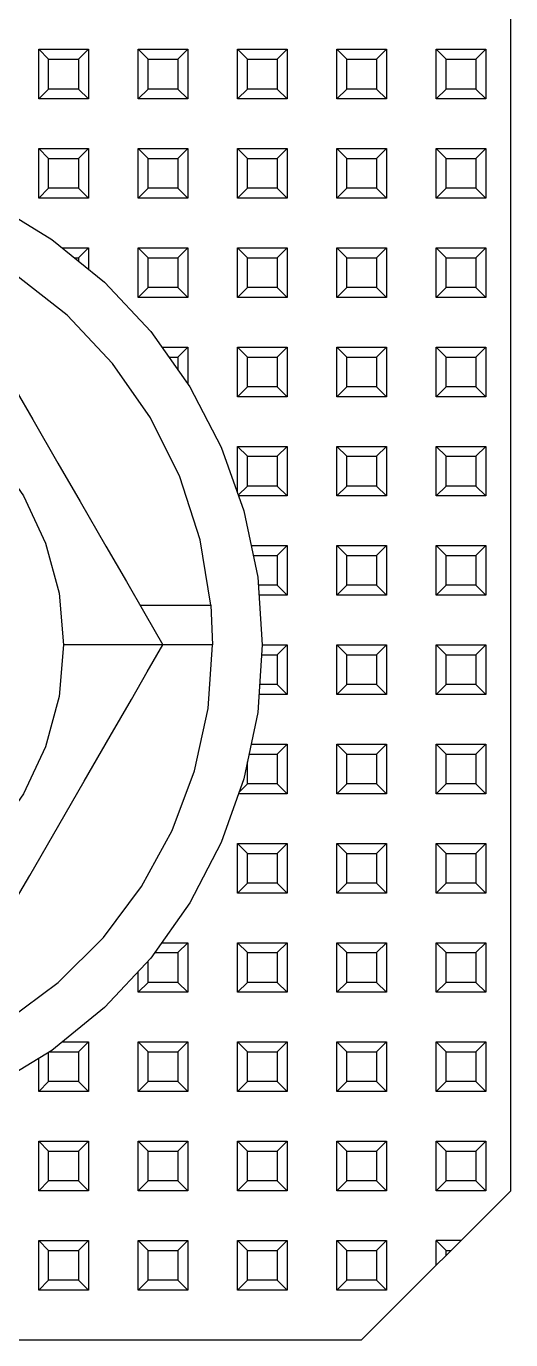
# Model space of a CAD drawing. Header units: millimetres. Extents: x 0 to 156, y 0 to 155.
# Drawn here: x 35.25 to 45, y 0 to 26.46 of the extents above; entities that cross this region are included whole.
import ezdxf

# ---------------------------------------------------------------- set-up
doc = ezdxf.new("R2010")
doc.units = ezdxf.units.MM

# ---------------------------------------------------------------- blocks, each defined once
blk = doc.blocks.new('CHINT_70dbcf6fe7c4519691b3c42ff544d895_FACE_0')
at = {"color": 7, "linetype": 'CONTINUOUS', "true_color": 0x40d9ff}
for p, q in [((35.7, 25.8), (35.5, 26)), ((35.5, 25), (35.5, 26)), ((35.5, 26), (36.5, 26)), ((36.3, 25.8), (36.5, 26)), ((36.5, 26), (36.5, 25)), ((37.7, 25.8), (37.5, 26)), ((37.5, 25), (37.5, 26)), ((37.5, 26), (38.5, 26)), ((38.3, 25.8), (38.5, 26)), ((38.5, 26), (38.5, 25)), ((39.7, 25.8), (39.5, 26)), ((39.5, 25), (39.5, 26)), ((39.5, 26), (40.5, 26)), ((40.3, 25.8), (40.5, 26)), ((40.5, 26), (40.5, 25)), ((41.7, 25.8), (41.5, 26)), ((41.5, 25), (41.5, 26)), ((41.5, 26), (42.5, 26)), ((42.3, 25.8), (42.5, 26)), ((42.5, 26), (42.5, 25)), ((43.7, 25.8), (43.5, 26)), ((43.5, 25), (43.5, 26)), ((43.5, 26), (44.5, 26)), ((44.3, 25.8), (44.5, 26)), ((44.5, 26), (44.5, 25)), ((35.7, 25.8), (36.3, 25.8)), ((35.7, 25.2), (35.7, 25.8)), ((36.3, 25.8), (36.3, 25.2)), ((37.7, 25.8), (38.3, 25.8)), ((37.7, 25.2), (37.7, 25.8)), ((38.3, 25.8), (38.3, 25.2)), ((39.7, 25.8), (40.3, 25.8)), ((39.7, 25.2), (39.7, 25.8)), ((40.3, 25.8), (40.3, 25.2)), ((41.7, 25.8), (42.3, 25.8)), ((41.7, 25.2), (41.7, 25.8)), ((42.3, 25.8), (42.3, 25.2)), ((43.7, 25.8), (44.3, 25.8)), ((43.7, 25.2), (43.7, 25.8)), ((44.3, 25.8), (44.3, 25.2)), ((35.7, 25.2), (35.5, 25)), ((36.3, 25.2), (35.7, 25.2)), ((36.3, 25.2), (36.5, 25)), ((37.7, 25.2), (37.5, 25)), ((38.3, 25.2), (37.7, 25.2)), ((38.3, 25.2), (38.5, 25)), ((39.7, 25.2), (39.5, 25)), ((40.3, 25.2), (39.7, 25.2)), ((40.3, 25.2), (40.5, 25)), ((41.7, 25.2), (41.5, 25)), ((42.3, 25.2), (41.7, 25.2)), ((42.3, 25.2), (42.5, 25)), ((43.7, 25.2), (43.5, 25)), ((44.3, 25.2), (43.7, 25.2)), ((44.3, 25.2), (44.5, 25)), ((36.5, 25), (35.5, 25)), ((38.5, 25), (37.5, 25)), ((40.5, 25), (39.5, 25)), ((42.5, 25), (41.5, 25)), ((44.5, 25), (43.5, 25)), ((35.7, 23.8), (35.5, 24)), ((35.5, 23), (35.5, 24)), ((35.5, 24), (36.5, 24)), ((36.3, 23.8), (36.5, 24)), ((36.5, 24), (36.5, 23)), ((37.7, 23.8), (37.5, 24)), ((37.5, 23), (37.5, 24)), ((37.5, 24), (38.5, 24)), ((38.3, 23.8), (38.5, 24)), ((38.5, 24), (38.5, 23)), ((39.7, 23.8), (39.5, 24)), ((39.5, 23), (39.5, 24)), ((39.5, 24), (40.5, 24)), ((40.3, 23.8), (40.5, 24)), ((40.5, 24), (40.5, 23)), ((41.7, 23.8), (41.5, 24)), ((41.5, 23), (41.5, 24)), ((41.5, 24), (42.5, 24)), ((42.3, 23.8), (42.5, 24)), ((42.5, 24), (42.5, 23)), ((43.7, 23.8), (43.5, 24)), ((43.5, 23), (43.5, 24)), ((43.5, 24), (44.5, 24)), ((44.3, 23.8), (44.5, 24)), ((44.5, 24), (44.5, 23)), ((35.7, 23.8), (36.3, 23.8)), ((35.7, 23.2), (35.7, 23.8)), ((36.3, 23.8), (36.3, 23.2)), ((37.7, 23.8), (38.3, 23.8)), ((37.7, 23.2), (37.7, 23.8)), ((38.3, 23.8), (38.3, 23.2)), ((39.7, 23.8), (40.3, 23.8)), ((39.7, 23.2), (39.7, 23.8)), ((40.3, 23.8), (40.3, 23.2)), ((41.7, 23.8), (42.3, 23.8)), ((41.7, 23.2), (41.7, 23.8)), ((42.3, 23.8), (42.3, 23.2)), ((43.7, 23.8), (44.3, 23.8)), ((43.7, 23.2), (43.7, 23.8)), ((44.3, 23.8), (44.3, 23.2)), ((35.7, 23.2), (35.5, 23)), ((36.3, 23.2), (35.7, 23.2)), ((36.3, 23.2), (36.5, 23)), ((37.7, 23.2), (37.5, 23)), ((38.3, 23.2), (37.7, 23.2)), ((38.3, 23.2), (38.5, 23)), ((39.7, 23.2), (39.5, 23)), ((40.3, 23.2), (39.7, 23.2)), ((40.3, 23.2), (40.5, 23)), ((41.7, 23.2), (41.5, 23)), ((42.3, 23.2), (41.7, 23.2)), ((42.3, 23.2), (42.5, 23)), ((43.7, 23.2), (43.5, 23)), ((44.3, 23.2), (43.7, 23.2)), ((44.3, 23.2), (44.5, 23)), ((36.5, 23), (35.5, 23)), ((38.5, 23), (37.5, 23)), ((40.5, 23), (39.5, 23)), ((42.5, 23), (41.5, 23)), ((44.5, 23), (43.5, 23)), ((35.975, 22), (36.5, 22)), ((36.3, 21.8), (36.5, 22)), ((36.5, 22), (36.5, 21.573)), ((37.7, 21.8), (37.5, 22)), ((37.5, 21), (37.5, 22)), ((37.5, 22), (38.5, 22)), ((38.3, 21.8), (38.5, 22)), ((38.5, 22), (38.5, 21)), ((39.7, 21.8), (39.5, 22)), ((39.5, 21), (39.5, 22)), ((39.5, 22), (40.5, 22)), ((40.3, 21.8), (40.5, 22)), ((40.5, 22), (40.5, 21)), ((41.7, 21.8), (41.5, 22)), ((41.5, 21), (41.5, 22)), ((41.5, 22), (42.5, 22)), ((42.3, 21.8), (42.5, 22)), ((42.5, 22), (42.5, 21)), ((43.7, 21.8), (43.5, 22)), ((43.5, 21), (43.5, 22)), ((43.5, 22), (44.5, 22)), ((44.3, 21.8), (44.5, 22)), ((44.5, 22), (44.5, 21)), ((36.221, 21.8), (36.3, 21.8)), ((36.3, 21.8), (36.3, 21.736)), ((37.7, 21.8), (38.3, 21.8)), ((37.7, 21.2), (37.7, 21.8)), ((38.3, 21.8), (38.3, 21.2)), ((39.7, 21.8), (40.3, 21.8)), ((39.7, 21.2), (39.7, 21.8)), ((40.3, 21.8), (40.3, 21.2)), ((41.7, 21.8), (42.3, 21.8)), ((41.7, 21.2), (41.7, 21.8)), ((42.3, 21.8), (42.3, 21.2)), ((43.7, 21.8), (44.3, 21.8)), ((43.7, 21.2), (43.7, 21.8)), ((44.3, 21.8), (44.3, 21.2)), ((37.7, 21.2), (37.5, 21)), ((38.3, 21.2), (37.7, 21.2)), ((38.3, 21.2), (38.5, 21)), ((39.7, 21.2), (39.5, 21)), ((40.3, 21.2), (39.7, 21.2)), ((40.3, 21.2), (40.5, 21)), ((41.7, 21.2), (41.5, 21)), ((42.3, 21.2), (41.7, 21.2)), ((42.3, 21.2), (42.5, 21)), ((43.7, 21.2), (43.5, 21)), ((44.3, 21.2), (43.7, 21.2)), ((44.3, 21.2), (44.5, 21)), ((38.5, 21), (37.5, 21)), ((40.5, 21), (39.5, 21)), ((42.5, 21), (41.5, 21)), ((44.5, 21), (43.5, 21)), ((37.977, 20), (38.5, 20)), ((38.3, 19.8), (38.5, 20)), ((38.5, 20), (38.5, 19.258)), ((39.7, 19.8), (39.5, 20)), ((39.5, 19), (39.5, 20)), ((39.5, 20), (40.5, 20)), ((40.3, 19.8), (40.5, 20)), ((40.5, 20), (40.5, 19)), ((41.7, 19.8), (41.5, 20)), ((41.5, 19), (41.5, 20)), ((41.5, 20), (42.5, 20)), ((42.3, 19.8), (42.5, 20)), ((42.5, 20), (42.5, 19)), ((43.7, 19.8), (43.5, 20)), ((43.5, 19), (43.5, 20)), ((43.5, 20), (44.5, 20)), ((44.3, 19.8), (44.5, 20)), ((44.5, 20), (44.5, 19)), ((38.118, 19.8), (38.3, 19.8)), ((38.3, 19.8), (38.3, 19.542)), ((39.7, 19.8), (40.3, 19.8)), ((39.7, 19.2), (39.7, 19.8)), ((40.3, 19.8), (40.3, 19.2)), ((41.7, 19.8), (42.3, 19.8)), ((41.7, 19.2), (41.7, 19.8)), ((42.3, 19.8), (42.3, 19.2)), ((43.7, 19.8), (44.3, 19.8)), ((43.7, 19.2), (43.7, 19.8)), ((44.3, 19.8), (44.3, 19.2)), ((39.7, 19.2), (39.5, 19)), ((40.3, 19.2), (39.7, 19.2)), ((40.3, 19.2), (40.5, 19)), ((41.7, 19.2), (41.5, 19)), ((42.3, 19.2), (41.7, 19.2)), ((42.3, 19.2), (42.5, 19)), ((43.7, 19.2), (43.5, 19)), ((44.3, 19.2), (43.7, 19.2)), ((44.3, 19.2), (44.5, 19)), ((40.5, 19), (39.5, 19)), ((42.5, 19), (41.5, 19)), ((44.5, 19), (43.5, 19)), ((39.7, 17.8), (39.5, 18)), ((39.5, 17.061), (39.5, 18)), ((39.5, 18), (40.5, 18)), ((40.3, 17.8), (40.5, 18)), ((40.5, 18), (40.5, 17)), ((41.7, 17.8), (41.5, 18)), ((41.5, 17), (41.5, 18)), ((41.5, 18), (42.5, 18)), ((42.3, 17.8), (42.5, 18)), ((42.5, 18), (42.5, 17)), ((43.7, 17.8), (43.5, 18)), ((43.5, 17), (43.5, 18)), ((43.5, 18), (44.5, 18)), ((44.3, 17.8), (44.5, 18)), ((44.5, 18), (44.5, 17)), ((39.7, 17.8), (40.3, 17.8)), ((39.7, 17.2), (39.7, 17.8)), ((40.3, 17.8), (40.3, 17.2)), ((41.7, 17.8), (42.3, 17.8)), ((41.7, 17.2), (41.7, 17.8)), ((42.3, 17.8), (42.3, 17.2)), ((43.7, 17.8), (44.3, 17.8)), ((43.7, 17.2), (43.7, 17.8)), ((44.3, 17.8), (44.3, 17.2)), ((39.7, 17.2), (39.516, 17.016)), ((40.5, 17), (39.522, 17)), ((40.3, 17.2), (39.7, 17.2)), ((40.3, 17.2), (40.5, 17)), ((41.7, 17.2), (41.5, 17)), ((42.5, 17), (41.5, 17)), ((42.3, 17.2), (41.7, 17.2)), ((42.3, 17.2), (42.5, 17)), ((43.7, 17.2), (43.5, 17)), ((44.5, 17), (43.5, 17)), ((44.3, 17.2), (43.7, 17.2)), ((44.3, 17.2), (44.5, 17)), ((39.774, 16), (40.5, 16)), ((40.3, 15.8), (40.5, 16)), ((40.5, 16), (40.5, 15)), ((41.7, 15.8), (41.5, 16)), ((41.5, 15), (41.5, 16)), ((41.5, 16), (42.5, 16)), ((42.3, 15.8), (42.5, 16)), ((42.5, 16), (42.5, 15)), ((43.7, 15.8), (43.5, 16)), ((43.5, 15), (43.5, 16)), ((43.5, 16), (44.5, 16)), ((44.3, 15.8), (44.5, 16)), ((44.5, 16), (44.5, 15)), ((39.816, 15.8), (40.3, 15.8)), ((40.3, 15.8), (40.3, 15.2)), ((41.7, 15.8), (42.3, 15.8)), ((41.7, 15.2), (41.7, 15.8)), ((42.3, 15.8), (42.3, 15.2)), ((43.7, 15.8), (44.3, 15.8)), ((43.7, 15.2), (43.7, 15.8)), ((44.3, 15.8), (44.3, 15.2)), ((40.3, 15.2), (39.918, 15.2)), ((40.3, 15.2), (40.5, 15)), ((41.7, 15.2), (41.5, 15)), ((42.3, 15.2), (41.7, 15.2)), ((42.3, 15.2), (42.5, 15)), ((43.7, 15.2), (43.5, 15)), ((44.3, 15.2), (43.7, 15.2)), ((44.3, 15.2), (44.5, 15)), ((40.5, 15), (39.932, 15)), ((42.5, 15), (41.5, 15)), ((44.5, 15), (43.5, 15)), ((39.986, 13.8), (40.3, 13.8)), ((40, 14), (40.5, 14)), ((40.3, 13.8), (40.5, 14)), ((40.3, 13.8), (40.3, 13.2)), ((40.5, 14), (40.5, 13)), ((41.7, 13.8), (41.5, 14)), ((41.5, 13), (41.5, 14)), ((41.5, 14), (42.5, 14)), ((41.7, 13.8), (42.3, 13.8)), ((41.7, 13.2), (41.7, 13.8)), ((42.3, 13.8), (42.5, 14)), ((42.3, 13.8), (42.3, 13.2)), ((42.5, 14), (42.5, 13)), ((43.7, 13.8), (43.5, 14)), ((43.5, 13), (43.5, 14)), ((43.5, 14), (44.5, 14)), ((43.7, 13.8), (44.3, 13.8)), ((43.7, 13.2), (43.7, 13.8)), ((44.3, 13.8), (44.5, 14)), ((44.3, 13.8), (44.3, 13.2)), ((44.5, 14), (44.5, 13)), ((40.5, 13), (39.932, 13)), ((40.3, 13.2), (39.945, 13.2)), ((40.3, 13.2), (40.5, 13)), ((41.7, 13.2), (41.5, 13)), ((42.5, 13), (41.5, 13)), ((42.3, 13.2), (41.7, 13.2)), ((42.3, 13.2), (42.5, 13)), ((43.7, 13.2), (43.5, 13)), ((44.5, 13), (43.5, 13)), ((44.3, 13.2), (43.7, 13.2)), ((44.3, 13.2), (44.5, 13)), ((39.774, 12), (40.5, 12)), ((40.3, 11.8), (40.5, 12)), ((40.5, 12), (40.5, 11)), ((41.7, 11.8), (41.5, 12)), ((41.5, 11), (41.5, 12)), ((41.5, 12), (42.5, 12)), ((42.3, 11.8), (42.5, 12)), ((42.5, 12), (42.5, 11)), ((43.7, 11.8), (43.5, 12)), ((43.5, 11), (43.5, 12)), ((43.5, 12), (44.5, 12)), ((44.3, 11.8), (44.5, 12)), ((44.5, 12), (44.5, 11)), ((39.733, 11.8), (40.3, 11.8)), ((40.3, 11.8), (40.3, 11.2)), ((41.7, 11.8), (42.3, 11.8)), ((41.7, 11.2), (41.7, 11.8)), ((42.3, 11.8), (42.3, 11.2)), ((43.7, 11.8), (44.3, 11.8)), ((43.7, 11.2), (43.7, 11.8)), ((44.3, 11.8), (44.3, 11.2)), ((39.7, 11.2), (39.7, 11.643)), ((39.7, 11.2), (39.534, 11.034)), ((40.3, 11.2), (39.7, 11.2)), ((40.3, 11.2), (40.5, 11)), ((41.7, 11.2), (41.5, 11)), ((42.3, 11.2), (41.7, 11.2)), ((42.3, 11.2), (42.5, 11)), ((43.7, 11.2), (43.5, 11)), ((44.3, 11.2), (43.7, 11.2)), ((44.3, 11.2), (44.5, 11)), ((40.5, 11), (39.522, 11)), ((42.5, 11), (41.5, 11)), ((44.5, 11), (43.5, 11)), ((39.7, 9.8), (39.5, 10)), ((39.5, 9), (39.5, 10)), ((39.5, 10), (40.5, 10)), ((39.7, 9.8), (40.3, 9.8)), ((39.7, 9.2), (39.7, 9.8)), ((40.3, 9.8), (40.5, 10)), ((40.3, 9.8), (40.3, 9.2)), ((40.5, 10), (40.5, 9)), ((41.7, 9.8), (41.5, 10)), ((41.5, 9), (41.5, 10)), ((41.5, 10), (42.5, 10)), ((41.7, 9.8), (42.3, 9.8)), ((41.7, 9.2), (41.7, 9.8)), ((42.3, 9.8), (42.5, 10)), ((42.3, 9.8), (42.3, 9.2)), ((42.5, 10), (42.5, 9)), ((43.7, 9.8), (43.5, 10)), ((43.5, 9), (43.5, 10)), ((43.5, 10), (44.5, 10)), ((43.7, 9.8), (44.3, 9.8)), ((43.7, 9.2), (43.7, 9.8)), ((44.3, 9.8), (44.5, 10)), ((44.3, 9.8), (44.3, 9.2)), ((44.5, 10), (44.5, 9)), ((39.7, 9.2), (39.5, 9)), ((40.5, 9), (39.5, 9)), ((40.3, 9.2), (39.7, 9.2)), ((40.3, 9.2), (40.5, 9)), ((41.7, 9.2), (41.5, 9)), ((42.5, 9), (41.5, 9)), ((42.3, 9.2), (41.7, 9.2)), ((42.3, 9.2), (42.5, 9)), ((43.7, 9.2), (43.5, 9)), ((44.5, 9), (43.5, 9)), ((44.3, 9.2), (43.7, 9.2)), ((44.3, 9.2), (44.5, 9)), ((37.977, 8), (38.5, 8)), ((38.3, 7.8), (38.5, 8)), ((38.5, 8), (38.5, 7)), ((39.7, 7.8), (39.5, 8)), ((39.5, 7), (39.5, 8)), ((39.5, 8), (40.5, 8)), ((40.3, 7.8), (40.5, 8)), ((40.5, 8), (40.5, 7)), ((41.7, 7.8), (41.5, 8)), ((41.5, 7), (41.5, 8)), ((41.5, 8), (42.5, 8)), ((42.3, 7.8), (42.5, 8)), ((42.5, 8), (42.5, 7)), ((43.7, 7.8), (43.5, 8)), ((43.5, 7), (43.5, 8)), ((43.5, 8), (44.5, 8)), ((44.3, 7.8), (44.5, 8)), ((44.5, 8), (44.5, 7)), ((37.835, 7.8), (38.3, 7.8)), ((38.3, 7.8), (38.3, 7.2)), ((39.7, 7.8), (40.3, 7.8)), ((39.7, 7.2), (39.7, 7.8)), ((40.3, 7.8), (40.3, 7.2)), ((41.7, 7.8), (42.3, 7.8)), ((41.7, 7.2), (41.7, 7.8)), ((42.3, 7.8), (42.3, 7.2)), ((43.7, 7.8), (44.3, 7.8)), ((43.7, 7.2), (43.7, 7.8)), ((44.3, 7.8), (44.3, 7.2)), ((37.5, 7), (37.5, 7.414)), ((37.7, 7.2), (37.7, 7.628)), ((37.7, 7.2), (37.5, 7)), ((38.3, 7.2), (37.7, 7.2)), ((38.3, 7.2), (38.5, 7)), ((39.7, 7.2), (39.5, 7)), ((40.3, 7.2), (39.7, 7.2)), ((40.3, 7.2), (40.5, 7)), ((41.7, 7.2), (41.5, 7)), ((42.3, 7.2), (41.7, 7.2)), ((42.3, 7.2), (42.5, 7)), ((43.7, 7.2), (43.5, 7)), ((44.3, 7.2), (43.7, 7.2)), ((44.3, 7.2), (44.5, 7)), ((38.5, 7), (37.5, 7)), ((40.5, 7), (39.5, 7)), ((42.5, 7), (41.5, 7)), ((44.5, 7), (43.5, 7)), ((35.975, 6), (36.5, 6)), ((36.3, 5.8), (36.5, 6)), ((36.5, 6), (36.5, 5)), ((37.7, 5.8), (37.5, 6)), ((37.5, 5), (37.5, 6)), ((37.5, 6), (38.5, 6)), ((38.3, 5.8), (38.5, 6)), ((38.5, 6), (38.5, 5)), ((39.7, 5.8), (39.5, 6)), ((39.5, 5), (39.5, 6)), ((39.5, 6), (40.5, 6)), ((40.3, 5.8), (40.5, 6)), ((40.5, 6), (40.5, 5)), ((41.7, 5.8), (41.5, 6)), ((41.5, 5), (41.5, 6)), ((41.5, 6), (42.5, 6)), ((42.3, 5.8), (42.5, 6)), ((42.5, 6), (42.5, 5)), ((43.7, 5.8), (43.5, 6)), ((43.5, 5), (43.5, 6)), ((43.5, 6), (44.5, 6)), ((44.3, 5.8), (44.5, 6)), ((44.5, 6), (44.5, 5)), ((35.5, 5), (35.5, 5.668)), ((35.7, 5.2), (35.7, 5.79)), ((35.717, 5.8), (36.3, 5.8)), ((36.3, 5.8), (36.3, 5.2)), ((37.7, 5.8), (38.3, 5.8)), ((37.7, 5.2), (37.7, 5.8)), ((38.3, 5.8), (38.3, 5.2)), ((39.7, 5.8), (40.3, 5.8)), ((39.7, 5.2), (39.7, 5.8)), ((40.3, 5.8), (40.3, 5.2)), ((41.7, 5.8), (42.3, 5.8)), ((41.7, 5.2), (41.7, 5.8)), ((42.3, 5.8), (42.3, 5.2)), ((43.7, 5.8), (44.3, 5.8)), ((43.7, 5.2), (43.7, 5.8)), ((44.3, 5.8), (44.3, 5.2)), ((35.7, 5.2), (35.5, 5)), ((36.3, 5.2), (35.7, 5.2)), ((36.3, 5.2), (36.5, 5)), ((37.7, 5.2), (37.5, 5)), ((38.3, 5.2), (37.7, 5.2)), ((38.3, 5.2), (38.5, 5)), ((39.7, 5.2), (39.5, 5)), ((40.3, 5.2), (39.7, 5.2)), ((40.3, 5.2), (40.5, 5)), ((41.7, 5.2), (41.5, 5)), ((42.3, 5.2), (41.7, 5.2)), ((42.3, 5.2), (42.5, 5)), ((43.7, 5.2), (43.5, 5)), ((44.3, 5.2), (43.7, 5.2)), ((44.3, 5.2), (44.5, 5)), ((36.5, 5), (35.5, 5)), ((38.5, 5), (37.5, 5)), ((40.5, 5), (39.5, 5)), ((42.5, 5), (41.5, 5)), ((44.5, 5), (43.5, 5)), ((35.7, 3.8), (35.5, 4)), ((35.5, 3), (35.5, 4)), ((35.5, 4), (36.5, 4)), ((36.3, 3.8), (36.5, 4)), ((36.5, 4), (36.5, 3)), ((37.7, 3.8), (37.5, 4)), ((37.5, 3), (37.5, 4)), ((37.5, 4), (38.5, 4)), ((38.3, 3.8), (38.5, 4)), ((38.5, 4), (38.5, 3)), ((39.7, 3.8), (39.5, 4)), ((39.5, 3), (39.5, 4)), ((39.5, 4), (40.5, 4)), ((40.3, 3.8), (40.5, 4)), ((40.5, 4), (40.5, 3)), ((41.7, 3.8), (41.5, 4)), ((41.5, 3), (41.5, 4)), ((41.5, 4), (42.5, 4)), ((42.3, 3.8), (42.5, 4)), ((42.5, 4), (42.5, 3)), ((43.7, 3.8), (43.5, 4)), ((43.5, 3), (43.5, 4)), ((43.5, 4), (44.5, 4)), ((44.3, 3.8), (44.5, 4)), ((44.5, 4), (44.5, 3)), ((35.7, 3.8), (36.3, 3.8)), ((35.7, 3.2), (35.7, 3.8)), ((36.3, 3.8), (36.3, 3.2)), ((37.7, 3.8), (38.3, 3.8)), ((37.7, 3.2), (37.7, 3.8)), ((38.3, 3.8), (38.3, 3.2)), ((39.7, 3.8), (40.3, 3.8)), ((39.7, 3.2), (39.7, 3.8)), ((40.3, 3.8), (40.3, 3.2)), ((41.7, 3.8), (42.3, 3.8)), ((41.7, 3.2), (41.7, 3.8)), ((42.3, 3.8), (42.3, 3.2)), ((43.7, 3.8), (44.3, 3.8)), ((43.7, 3.2), (43.7, 3.8)), ((44.3, 3.8), (44.3, 3.2)), ((35.7, 3.2), (35.5, 3)), ((36.3, 3.2), (35.7, 3.2)), ((36.3, 3.2), (36.5, 3)), ((37.7, 3.2), (37.5, 3)), ((38.3, 3.2), (37.7, 3.2)), ((38.3, 3.2), (38.5, 3)), ((39.7, 3.2), (39.5, 3)), ((40.3, 3.2), (39.7, 3.2)), ((40.3, 3.2), (40.5, 3)), ((41.7, 3.2), (41.5, 3)), ((42.3, 3.2), (41.7, 3.2)), ((42.3, 3.2), (42.5, 3)), ((43.7, 3.2), (43.5, 3)), ((44.3, 3.2), (43.7, 3.2)), ((44.3, 3.2), (44.5, 3)), ((36.5, 3), (35.5, 3)), ((38.5, 3), (37.5, 3)), ((40.5, 3), (39.5, 3)), ((42.5, 3), (41.5, 3)), ((44.5, 3), (43.5, 3)), ((35.7, 1.8), (35.5, 2)), ((35.5, 1), (35.5, 2)), ((35.5, 2), (36.5, 2)), ((36.3, 1.8), (36.5, 2)), ((36.5, 2), (36.5, 1)), ((37.7, 1.8), (37.5, 2)), ((37.5, 1), (37.5, 2)), ((37.5, 2), (38.5, 2)), ((38.3, 1.8), (38.5, 2)), ((38.5, 2), (38.5, 1)), ((39.7, 1.8), (39.5, 2)), ((39.5, 1), (39.5, 2)), ((39.5, 2), (40.5, 2)), ((40.3, 1.8), (40.5, 2)), ((40.5, 2), (40.5, 1)), ((41.7, 1.8), (41.5, 2)), ((41.5, 1), (41.5, 2)), ((41.5, 2), (42.5, 2)), ((42.3, 1.8), (42.5, 2)), ((42.5, 2), (42.5, 1)), ((43.7, 1.8), (43.5, 2)), ((35.7, 1.8), (36.3, 1.8)), ((35.7, 1.2), (35.7, 1.8)), ((36.3, 1.8), (36.3, 1.2)), ((37.7, 1.8), (38.3, 1.8)), ((37.7, 1.2), (37.7, 1.8)), ((38.3, 1.8), (38.3, 1.2)), ((39.7, 1.8), (40.3, 1.8)), ((39.7, 1.2), (39.7, 1.8)), ((40.3, 1.8), (40.3, 1.2)), ((41.7, 1.8), (42.3, 1.8)), ((41.7, 1.2), (41.7, 1.8)), ((42.3, 1.8), (42.3, 1.2)), ((43.7, 1.8), (43.8, 1.8)), ((43.7, 1.7), (43.7, 1.8)), ((43.7, 1.7), (43.8, 1.8)), ((35.7, 1.2), (35.5, 1)), ((36.3, 1.2), (35.7, 1.2)), ((36.3, 1.2), (36.5, 1)), ((37.7, 1.2), (37.5, 1)), ((38.3, 1.2), (37.7, 1.2)), ((38.3, 1.2), (38.5, 1)), ((39.7, 1.2), (39.5, 1)), ((40.3, 1.2), (39.7, 1.2)), ((40.3, 1.2), (40.5, 1)), ((41.7, 1.2), (41.5, 1)), ((42.3, 1.2), (41.7, 1.2)), ((42.3, 1.2), (42.5, 1)), ((36.5, 1), (35.5, 1)), ((38.5, 1), (37.5, 1)), ((40.5, 1), (39.5, 1)), ((42.5, 1), (41.5, 1))]:
    blk.add_line(p, q, dxfattribs=at)
for points in [[(44, 2), (45, 3), (45, 32.5)], [(20, 14), (20.093, 15.362), (20.371, 16.698), (20.828, 17.984), (21.456, 19.196), (22.243, 20.311), (23.174, 21.308), (24.233, 22.17), (25.399, 22.879), (26.651, 23.423), (27.965, 23.791), (29.318, 23.977), (30.682, 23.977), (32.035, 23.791), (33.349, 23.423), (34.601, 22.879), (35.767, 22.17), (36.826, 21.308), (37.757, 20.311), (38.544, 19.196), (39.172, 17.984), (39.629, 16.698), (39.907, 15.362), (40, 14)], [(38.964, 14.8), (38.748, 16.115), (38.34, 17.383), (37.749, 18.577), (36.988, 19.671), (36.075, 20.641), (35.028, 21.465), (33.87, 22.125), (32.628, 22.608), (31.329, 22.901), (30, 23), (28.671, 22.901), (27.372, 22.608), (26.13, 22.125), (24.972, 21.465), (23.925, 20.641), (23.012, 19.671), (22.251, 18.577), (21.66, 17.383), (21.252, 16.115), (21.036, 14.8)], [(35.038, 19.13), (35.38, 18.538), (35.884, 17.664), (36.332, 16.89), (36.851, 15.991), (37.264, 15.274), (37.634, 14.634), (38, 14)], [(24, 14), (24.091, 15.042), (24.362, 16.052), (24.804, 17), (25.404, 17.857), (26.143, 18.596), (27, 19.196), (27.948, 19.638), (28.958, 19.909), (30, 20), (31.042, 19.909), (32.052, 19.638), (33, 19.196), (33.857, 18.596), (34.596, 17.857), (35.196, 17), (35.638, 16.052), (35.909, 15.042), (36, 14)], [(37.538, 14.8), (38.964, 14.8), (39, 14), (36.691, 14), (36, 14)], [(40, 14), (39.907, 12.638), (39.629, 11.302), (39.172, 10.016), (38.544, 8.804), (37.757, 7.689), (36.826, 6.692), (35.767, 5.83), (34.601, 5.121), (33.349, 4.577), (32.035, 4.209), (30.682, 4.023), (29.318, 4.023), (27.965, 4.209), (26.651, 4.577), (25.399, 5.121), (24.233, 5.83), (23.174, 6.692), (22.243, 7.689), (21.456, 8.804), (20.828, 10.016), (20.371, 11.302), (20.093, 12.638), (20, 14)], [(21, 14), (21.092, 12.719), (21.365, 11.464), (21.813, 10.261), (22.429, 9.134), (23.198, 8.106), (24.106, 7.198), (25.134, 6.429), (26.261, 5.813), (27.464, 5.365), (28.719, 5.092), (30, 5), (31.281, 5.092), (32.536, 5.365), (33.739, 5.813), (34.866, 6.429), (35.894, 7.198), (36.802, 8.106), (37.571, 9.134), (38.187, 10.261), (38.635, 11.464), (38.908, 12.719), (39, 14)], [(34.989, 8.785), (35.319, 9.356), (35.904, 10.37), (36.413, 11.252), (36.937, 12.158), (37.366, 12.901), (37.685, 13.455), (38, 14)], [(36, 14), (35.909, 12.958), (35.638, 11.948), (35.196, 11), (34.596, 10.143), (33.857, 9.404), (33, 8.804), (32.052, 8.362), (31.042, 8.091), (30, 8), (28.958, 8.091), (27.948, 8.362), (27, 8.804), (26.143, 9.404), (25.404, 10.143), (24.804, 11), (24.362, 11.948), (24.091, 12.958), (24, 14)], [(38, 14), (37.364, 14), (36.691, 14)], [(43.8, 1.8), (44, 2), (43.5, 2)], [(43.7, 1.7), (43.5, 1.5), (43.5, 2)], [(16.5, 1.5), (18, 0), (42, 0), (43.5, 1.5)]]:
    blk.add_lwpolyline(points, dxfattribs=at)
blk = doc.blocks.new('CHINT_70dbcf6fe7c4519691b3c42ff544d895')
at = {"true_color": 0x40d9ff}
blk.add_blockref('CHINT_70dbcf6fe7c4519691b3c42ff544d895_FACE_0', (0, 0), dxfattribs=at)

msp = doc.modelspace()

# ---------------------------------------------------------------- block references
at = {"true_color": 0x40d9ff}
msp.add_blockref('CHINT_70dbcf6fe7c4519691b3c42ff544d895', (0, 0), dxfattribs=at)

doc.saveas('drawing.dxf')
